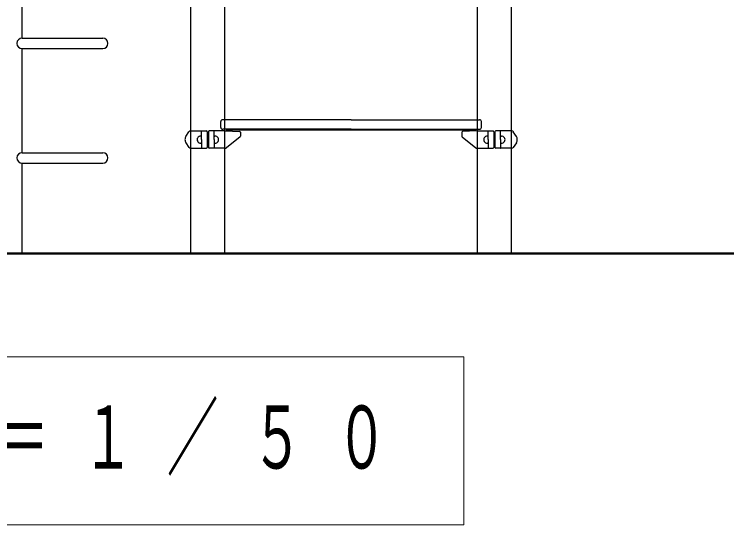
# Model space of a CAD drawing. Units: millimetres on the paper, scale 1:50. Extents: x -365 to 0, y -594 to 257.
# Drawn here: x -259.65 to -222.35, y -147.98 to -121.25 of the extents above; entities that cross this region are included whole.
import ezdxf

# ---------------------------------------------------------------- set-up
doc = ezdxf.new("R2010")
doc.units = ezdxf.units.MM
doc.layers.add('1_50', color=7, linetype='Continuous', lineweight=25)
doc.styles.add('ＭＳ ゴシック', font='')
doc.styles.get('ＭＳ ゴシック').set_extended_font_data('MS Gothic')

msp = doc.modelspace()

# ---------------------------------------------------------------- linework, layer by layer
at = {"layer": '1_50'}
for p, q in [((-250.407, -133.773), (-250.407, -75.483)), ((-248.625, -133.773), (-248.625, -75.483)), ((-235.407, -133.773), (-235.407, -75.483)), ((-233.625, -133.773), (-233.625, -75.483)), ((-259.244, -122.501), (-259.244, -117.045)), ((-259.244, -122.501), (-255.016, -122.501)), ((-259.244, -128.501), (-259.244, -123.045)), ((-259.244, -123.045), (-255.016, -123.045)), ((-259.244, -128.501), (-255.016, -128.501)), ((-259.244, -133.773), (-259.244, -129.045)), ((-259.244, -129.045), (-255.016, -129.045))]:
    msp.add_line(p, q, dxfattribs=at)
at = {"layer": '1_50', "color": 12}
for p, q in [((-242.016, -126.773), (-248.737, -126.773)), ((-242.016, -126.773), (-235.295, -126.773)), ((-248.837, -127.173), (-248.837, -126.873)), ((-235.195, -127.173), (-235.195, -126.873)), ((-242.016, -127.273), (-248.737, -127.273)), ((-242.016, -127.273), (-235.295, -127.273))]:
    msp.add_line(p, q, dxfattribs=at)
at = {"layer": '1_50', "color": 2}
for p, q in [((-250.667, -127.649), (-250.505, -127.399)), ((-250.438, -127.362), (-249.586, -127.362)), ((-249.841, -127.812), (-249.841, -127.382)), ((-249.546, -127.402), (-249.546, -128.222)), ((-249.486, -127.402), (-249.486, -128.222)), ((-248.594, -127.362), (-249.446, -127.362)), ((-249.191, -127.812), (-249.191, -127.382)), ((-248.591, -127.362), (-247.854, -127.388)), ((-247.816, -127.426), (-247.816, -127.634)), ((-236.216, -127.426), (-236.216, -127.634)), ((-235.441, -127.362), (-236.177, -127.388)), ((-235.438, -127.362), (-234.586, -127.362)), ((-234.841, -127.812), (-234.841, -127.382)), ((-234.546, -127.402), (-234.546, -128.222)), ((-234.486, -127.402), (-234.486, -128.222)), ((-233.594, -127.362), (-234.446, -127.362)), ((-234.191, -127.812), (-234.191, -127.382)), ((-233.364, -127.649), (-233.527, -127.399)), ((-249.841, -127.627), (-249.881, -127.625)), ((-249.841, -127.812), (-249.841, -128.242)), ((-249.191, -127.627), (-249.151, -127.625)), ((-249.191, -127.812), (-249.191, -128.242)), ((-247.83, -127.665), (-248.543, -128.244)), ((-236.201, -127.665), (-235.488, -128.244)), ((-234.841, -127.627), (-234.881, -127.625)), ((-234.841, -127.812), (-234.841, -128.242)), ((-234.191, -127.627), (-234.151, -127.625)), ((-234.191, -127.812), (-234.191, -128.242)), ((-250.667, -127.976), (-250.505, -128.226)), ((-250.436, -128.262), (-249.586, -128.262)), ((-249.841, -127.998), (-249.881, -127.999)), ((-248.594, -128.262), (-249.446, -128.262)), ((-249.191, -127.998), (-249.151, -127.999)), ((-235.438, -128.262), (-234.586, -128.262)), ((-234.841, -127.998), (-234.881, -127.999)), ((-233.596, -128.262), (-234.446, -128.262)), ((-234.191, -127.998), (-234.151, -127.999)), ((-233.364, -127.976), (-233.527, -128.226))]:
    msp.add_line(p, q, dxfattribs=at)
at = {"layer": '1_50', "color": 4}
msp.add_line((-235.476, -127.319), (-248.556, -127.319), dxfattribs=at)
at = {"layer": '1_50', "lineweight": 50}
msp.add_line((-299.193, -133.773), (-173.272, -133.773), dxfattribs=at)
at = {"layer": '1_50', "lineweight": 13}
for p, q in [((-236.116, -139.182), (-292.916, -139.182)), ((-236.116, -147.982), (-236.116, -139.182)), ((-292.916, -147.982), (-236.116, -147.982))]:
    msp.add_line(p, q, dxfattribs=at)
at = {"layer": '1_50'}
for centre, start, end in [((-259.244, -122.773), 90, 270), ((-255.016, -122.773), 270, 90), ((-259.244, -128.773), 90, 270), ((-255.016, -128.773), 270, 90)]:
    msp.add_arc(centre, 0.272, start, end, dxfattribs=at)
at = {"layer": '1_50', "color": 12}
for centre, start, end in [((-248.737, -126.873), 90, 180), ((-235.295, -126.873), 0, 90), ((-248.737, -127.173), 180, 270), ((-235.295, -127.173), 270, 0)]:
    msp.add_arc(centre, 0.1, start, end, dxfattribs=at)
at = {"layer": '1_50', "color": 2}
for centre, radius, start, end in [((-250.438, -127.442), 0.08, 90, 159.1971), ((-249.821, -127.382), 0.02, 90, 180), ((-249.586, -127.402), 0.04, 0, 90), ((-249.446, -127.402), 0.04, 90, 180), ((-249.211, -127.382), 0.02, 0, 90), ((-247.856, -127.428), 0.04, 0, 88), ((-236.176, -127.428), 0.04, 92, 180), ((-234.821, -127.382), 0.02, 90, 180), ((-234.586, -127.402), 0.04, 0, 90), ((-234.446, -127.402), 0.04, 90, 180), ((-234.211, -127.382), 0.02, 0, 90), ((-233.594, -127.442), 0.08, 20.8029, 90), ((-250.416, -127.812), 0.3, 147.007, 180), ((-250.416, -127.812), 0.3, 180, 212.993), ((-249.887, -127.812), 0.187, 88, 272), ((-249.144, -127.812), 0.187, 268, 92), ((-247.856, -127.634), 0.04, 312.0261, 0), ((-236.176, -127.634), 0.04, 180, 227.9739), ((-234.887, -127.812), 0.187, 88, 272), ((-234.144, -127.812), 0.187, 268, 92), ((-233.616, -127.812), 0.3, 0, 32.993), ((-233.616, -127.812), 0.3, 327.007, 0), ((-250.438, -128.182), 0.08, 200.8029, 270), ((-249.821, -128.242), 0.02, 180, 270), ((-249.586, -128.222), 0.04, 270, 0), ((-249.446, -128.222), 0.04, 180, 270), ((-249.211, -128.242), 0.02, 270, 0), ((-248.594, -128.182), 0.08, 270, 309.0977), ((-235.438, -128.182), 0.08, 230.9023, 270), ((-234.821, -128.242), 0.02, 180, 270), ((-234.586, -128.222), 0.04, 270, 0), ((-234.446, -128.222), 0.04, 180, 270), ((-234.211, -128.242), 0.02, 270, 0), ((-233.594, -128.182), 0.08, 270, 339.1971)]:
    msp.add_arc(centre, radius, start, end, dxfattribs=at)

# ---------------------------------------------------------------- texts
at = {"layer": '1_50', "insert": (-291.516, -143.582), "char_height": 3.299, "attachment_point": 4, "style": 'ＭＳ ゴシック'}
msp.add_mtext('\\T1.64;\\W0.6;Ｃ視立面図\u3000Ｓ＝１／５０', dxfattribs=at)

doc.saveas('drawing.dxf')
